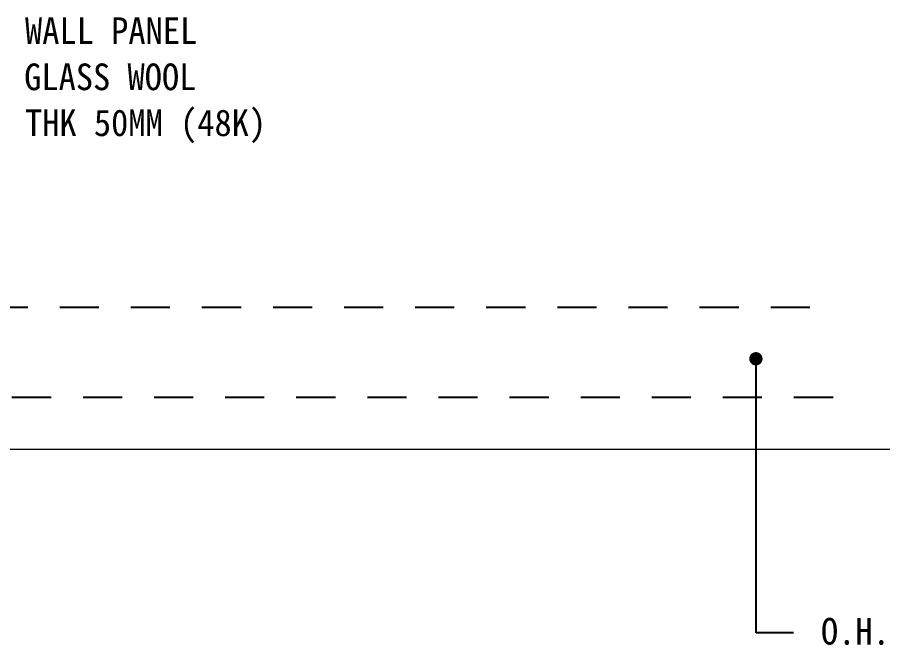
# Model space of a CAD drawing. Header units: millimetres. Extents: x 37538 to 66474, y -29175 to -20683.
# Drawn here: x 43152.7 to 43639.6, y -22385.9 to -22028.9 of the extents above; entities that cross this region are included whole.
import ezdxf

# ---------------------------------------------------------------- set-up
doc = ezdxf.new("R2010")
doc.units = ezdxf.units.MM
doc.header["$MEASUREMENT"] = 0
doc.linetypes.add('CEN', pattern=[62, 60, -1, 0, -1])
doc.linetypes.add('HID', pattern=[2, 1.1, -0.9])
for name, color, linetype, lineweight in [('A-CNTL', 1, 'CEN', 15), ('A-DWXM-SHUT', 4, 'HID', 25), ('A-MKXS-LEAD', 7, 'CONTINUOUS', 25), ('A-MKXS-TEXT1', 3, 'CONTINUOUS', 25)]:
    doc.layers.add(name, color=color, linetype=linetype, lineweight=lineweight)
doc.styles.add('돋움체', font='')
doc.styles.get('돋움체').set_extended_font_data('DotumChe')

msp = doc.modelspace()

# ---------------------------------------------------------------- hatches: boundary and pattern name
at = {"layer": 'A-MKXS-LEAD'}
h = msp.add_hatch(color=256, dxfattribs=at)
h.dxf.hatch_style = 1
h.paths.add_polyline_path([(43570.92, -22221.09, 1), (43565.66, -22221.09, 1)])

# ---------------------------------------------------------------- linework, layer by layer
at = {"layer": 'A-CNTL', "ltscale": 300}
msp.add_lwpolyline([(41980.88, -22272), (45320.96, -22272)], dxfattribs=at)
at = {"layer": 'A-DWXM-SHUT', "ltscale": 20}
for p, q in [((42856.61, -22192), (43611.72, -22192)), ((43611.72, -22242.95), (42856.61, -22242.95))]:
    msp.add_line(p, q, dxfattribs=at)
at = {"layer": 'A-MKXS-LEAD'}
for p, q in [((43568.44, -22375.29), (43568.44, -22221.13)), ((43589.4, -22375.29), (43568.44, -22375.29))]:
    msp.add_line(p, q, dxfattribs=at)
at = {"layer": 'A-MKXS-LEAD', "const_width": 3.75}
msp.add_lwpolyline([(43566.41, -22221.09, 1), (43570.16, -22221.09, 1)], format="xyb", close=True, dxfattribs=at)
at = {"layer": 'A-MKXS-LEAD'}
msp.add_circle((43568.29, -22221.09), 2.63, dxfattribs=at)

# ---------------------------------------------------------------- texts
at = {"layer": 'A-MKXS-TEXT1', "style": '돋움체'}
for s, p in [('WALL PANEL', (43157.07, -22043.91)), ('GLASS WOOL ', (43156.58, -22069.91)), ('THK 50MM (48K) ', (43157.04, -22095.76)), ('O.H.D (도어 공사분)', (43604.91, -22381.93))]:
    msp.add_text(s, height=15, dxfattribs=at).set_placement(p)

doc.saveas('drawing.dxf')
